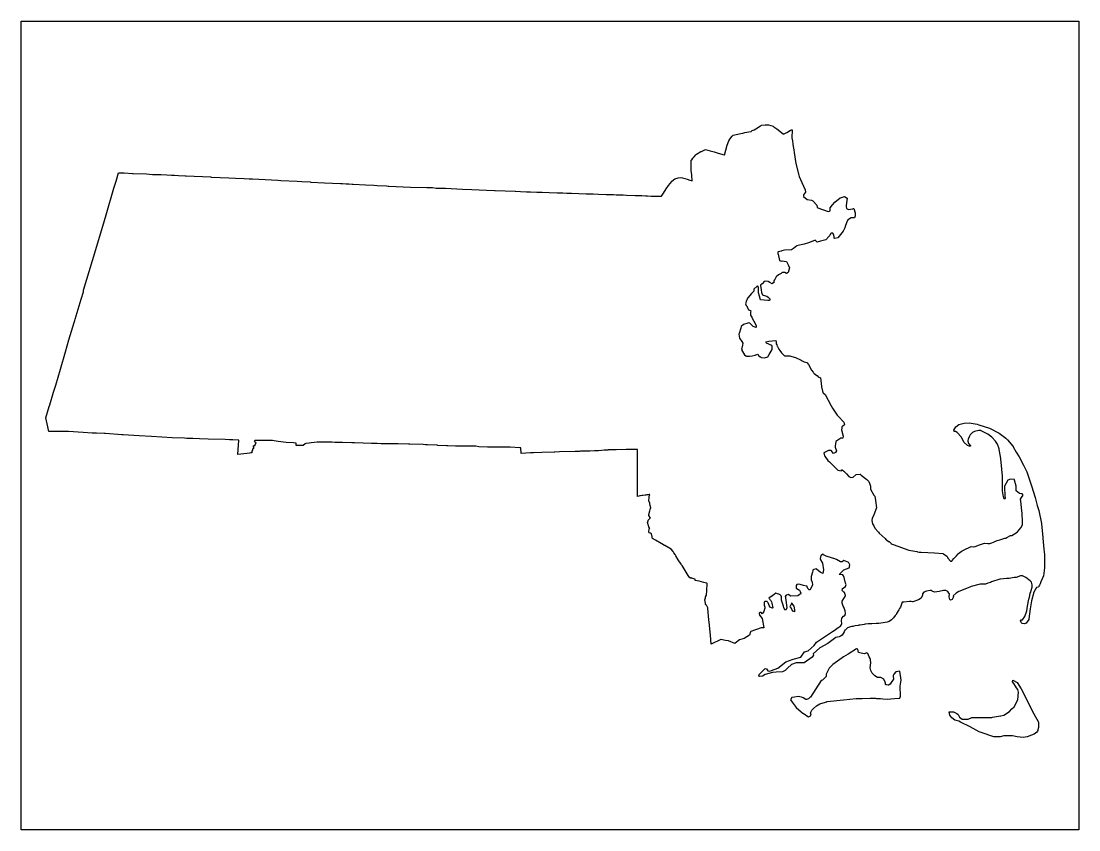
# Model space of a CAD drawing. Extents: x 0.1 to 10.9, y 0.1 to 8.4.
import ezdxf

# ---------------------------------------------------------------- set-up
doc = ezdxf.new("R2010")
doc.units = 0
doc.header["$MEASUREMENT"] = 0
doc.layers.add('STATE', color=7, linetype='CONTINUOUS')

# ---------------------------------------------------------------- blocks, each defined once
blk = doc.blocks.new('BLOCK_2')
at = {"layer": 'STATE'}
blk.add_lwpolyline([(0.093, 0.099), (0.093, 8.373), (10.92, 8.373), (10.92, 0.099), (0.093, 0.099)], dxfattribs=at)
at = {"layer": 'STATE', "color": 2}
for points in [[(1.09, 6.823), (1.147, 6.82), (1.233, 6.816), (1.24, 6.816), (1.377, 6.81), (1.437, 6.806), (1.487, 6.803), (1.527, 6.803), (1.583, 6.8), (1.633, 6.796), (1.637, 6.796), (1.663, 6.796), (1.703, 6.793), (1.773, 6.79), (1.783, 6.79), (2.033, 6.78), (2.043, 6.776), (2.22, 6.77), (2.287, 6.766), (2.377, 6.763), (2.427, 6.76), (2.453, 6.76), (2.46, 6.76), (2.72, 6.746), (2.753, 6.743), (2.917, 6.736), (2.967, 6.733), (3.05, 6.73), (3.06, 6.726), (3.2, 6.72), (3.363, 6.713), (3.383, 6.713), (3.42, 6.71), (3.447, 6.71), (3.483, 6.706), (3.493, 6.706), (3.617, 6.7), (3.703, 6.696), (3.737, 6.693), (3.833, 6.69), (3.85, 6.686), (3.853, 6.686), (3.857, 6.686), (4.08, 6.676), (4.247, 6.67), (4.303, 6.67), (4.343, 6.666), (4.403, 6.663), (4.433, 6.663), (4.437, 6.663), (4.61, 6.653), (4.707, 6.65), (4.78, 6.646), (4.857, 6.643), (4.94, 6.64), (4.947, 6.64), (5.15, 6.633), (5.153, 6.633), (5.203, 6.63), (5.267, 6.626), (5.297, 6.626), (5.307, 6.626), (5.373, 6.623), (5.427, 6.623), (5.497, 6.62), (5.58, 6.616), (5.587, 6.616), (5.637, 6.616), (5.68, 6.613), (5.693, 6.613), (5.697, 6.613), (5.727, 6.613), (5.877, 6.606), (5.917, 6.606), (5.933, 6.606), (5.94, 6.606), (5.943, 6.606), (5.947, 6.606), (6.003, 6.603), (6.083, 6.6), (6.09, 6.6), (6.1, 6.6), (6.103, 6.6), (6.107, 6.6), (6.157, 6.6), (6.183, 6.596), (6.207, 6.596), (6.257, 6.596), (6.29, 6.593), (6.38, 6.59), (6.383, 6.59), (6.433, 6.59), (6.44, 6.59), (6.447, 6.59), (6.483, 6.586), (6.503, 6.586), (6.543, 6.583), (6.583, 6.583), (6.593, 6.583), (6.647, 6.583), (6.66, 6.603), (6.687, 6.64), (6.697, 6.656), (6.72, 6.693), (6.753, 6.733), (6.753, 6.736), (6.783, 6.76), (6.817, 6.77), (6.843, 6.773), (6.863, 6.77), (6.887, 6.763), (6.91, 6.756), (6.92, 6.753), (6.927, 6.75), (6.963, 6.74), (6.96, 6.793), (6.957, 6.8), (6.953, 6.846), (6.95, 6.943), (6.953, 6.95), (6.96, 6.956), (6.97, 6.97), (6.983, 6.986), (7, 7.006), (7.003, 7.01), (7.007, 7.013), (7.05, 7.04), (7.057, 7.04), (7.1, 7.06), (7.147, 7.046), (7.187, 7.036), (7.217, 7.026), (7.253, 7.016), (7.29, 7.006), (7.293, 7.003), (7.32, 7.106), (7.337, 7.15), (7.347, 7.166), (7.373, 7.196), (7.383, 7.206), (7.46, 7.223), (7.48, 7.226), (7.5, 7.233), (7.543, 7.24), (7.567, 7.246), (7.577, 7.253), (7.597, 7.263), (7.613, 7.273), (7.663, 7.303), (7.667, 7.306), (7.673, 7.31), (7.71, 7.313), (7.743, 7.313), (7.79, 7.3), (7.797, 7.293), (7.827, 7.27), (7.893, 7.22), (7.897, 7.216), (7.93, 7.233), (7.947, 7.246), (7.963, 7.256), (7.967, 7.256), (7.973, 7.26), (7.987, 7.26), (7.983, 7.18), (7.99, 7.15), (7.993, 7.116), (7.997, 7.09), (8.003, 7.056), (8.007, 7.03), (8.023, 6.916), (8.053, 6.796), (8.057, 6.783), (8.083, 6.723), (8.117, 6.646), (8.123, 6.623), (8.1, 6.596), (8.1, 6.583), (8.1, 6.58), (8.14, 6.55), (8.183, 6.543), (8.197, 6.536), (8.237, 6.49), (8.24, 6.466), (8.247, 6.463), (8.353, 6.426), (8.367, 6.43), (8.373, 6.433), (8.373, 6.463), (8.4, 6.493), (8.423, 6.52), (8.477, 6.566), (8.49, 6.57), (8.52, 6.58), (8.547, 6.563), (8.54, 6.516), (8.537, 6.483), (8.537, 6.48), (8.537, 6.476), (8.54, 6.456), (8.543, 6.456), (8.547, 6.453), (8.563, 6.446), (8.583, 6.45), (8.607, 6.453), (8.613, 6.456), (8.617, 6.456), (8.63, 6.413), (8.63, 6.38), (8.623, 6.36), (8.613, 6.36), (8.59, 6.36), (8.553, 6.336), (8.553, 6.333), (8.553, 6.33), (8.55, 6.326), (8.533, 6.283), (8.523, 6.26), (8.507, 6.226), (8.453, 6.156), (8.423, 6.15), (8.417, 6.153), (8.417, 6.166), (8.413, 6.183), (8.41, 6.193), (8.403, 6.203), (8.397, 6.203), (8.393, 6.203), (8.383, 6.203), (8.377, 6.196), (8.37, 6.18), (8.36, 6.17), (8.33, 6.136), (8.277, 6.123), (8.243, 6.113), (8.22, 6.133), (8.163, 6.11), (8.153, 6.106), (8.11, 6.093), (8.06, 6.08), (8.033, 6.073), (8, 6.046), (7.977, 6.033), (7.907, 6.03), (7.88, 6.023), (7.873, 6.02), (7.847, 6.013), (7.843, 6.013), (7.84, 6.01), (7.84, 6), (7.84, 5.993), (7.843, 5.99), (7.857, 5.926), (7.857, 5.923), (7.877, 5.916), (7.883, 5.92), (7.903, 5.916), (7.927, 5.913), (7.933, 5.9), (7.943, 5.88), (7.957, 5.85), (7.943, 5.8), (7.927, 5.79), (7.91, 5.803), (7.883, 5.8), (7.873, 5.793), (7.847, 5.776), (7.82, 5.756), (7.803, 5.723), (7.8, 5.723), (7.797, 5.713), (7.797, 5.71), (7.8, 5.703), (7.78, 5.686), (7.757, 5.7), (7.74, 5.71), (7.737, 5.71), (7.713, 5.713), (7.7, 5.71), (7.683, 5.69), (7.677, 5.686), (7.663, 5.673), (7.663, 5.67), (7.667, 5.623), (7.67, 5.596), (7.683, 5.573), (7.69, 5.57), (7.727, 5.56), (7.74, 5.55), (7.76, 5.53), (7.75, 5.516), (7.737, 5.516), (7.7, 5.52), (7.66, 5.523), (7.65, 5.56), (7.64, 5.593), (7.64, 5.653), (7.63, 5.666), (7.627, 5.663), (7.593, 5.63), (7.593, 5.62), (7.593, 5.61), (7.57, 5.586), (7.53, 5.543), (7.527, 5.54), (7.52, 5.52), (7.517, 5.516), (7.507, 5.48), (7.513, 5.463), (7.517, 5.46), (7.523, 5.46), (7.527, 5.44), (7.53, 5.436), (7.537, 5.42), (7.55, 5.416), (7.56, 5.413), (7.567, 5.406), (7.563, 5.403), (7.56, 5.396), (7.56, 5.383), (7.56, 5.38), (7.56, 5.366), (7.567, 5.356), (7.573, 5.343), (7.577, 5.333), (7.593, 5.303), (7.617, 5.259), (7.617, 5.239), (7.587, 5.249), (7.56, 5.276), (7.553, 5.283), (7.54, 5.286), (7.533, 5.283), (7.487, 5.269), (7.463, 5.249), (7.46, 5.233), (7.443, 5.179), (7.44, 5.169), (7.447, 5.129), (7.47, 5.096), (7.48, 5.079), (7.477, 5.059), (7.47, 5.029), (7.467, 5.023), (7.47, 5.013), (7.47, 5.009), (7.47, 5.003), (7.477, 4.993), (7.487, 4.976), (7.497, 4.959), (7.51, 4.949), (7.513, 4.949), (7.517, 4.946), (7.55, 4.946), (7.577, 4.949), (7.607, 4.956), (7.63, 4.966), (7.64, 4.953), (7.657, 4.939), (7.66, 4.939), (7.667, 4.933), (7.703, 4.929), (7.737, 4.939), (7.75, 4.963), (7.78, 5.013), (7.78, 5.023), (7.78, 5.026), (7.78, 5.043), (7.78, 5.046), (7.777, 5.056), (7.723, 5.079), (7.717, 5.093), (7.747, 5.099), (7.817, 5.106), (7.82, 5.089), (7.82, 5.073), (7.827, 5.063), (7.833, 5.049), (7.837, 5.043), (7.847, 5.023), (7.85, 5.016), (7.86, 5.003), (7.877, 4.979), (7.89, 4.966), (7.907, 4.949), (7.963, 4.949), (7.983, 4.943), (8.02, 4.933), (8.077, 4.903), (8.087, 4.896), (8.107, 4.889), (8.137, 4.879), (8.153, 4.859), (8.183, 4.803), (8.2, 4.783), (8.203, 4.776), (8.21, 4.769), (8.237, 4.749), (8.24, 4.746), (8.253, 4.733), (8.277, 4.723), (8.28, 4.696), (8.287, 4.636), (8.287, 4.633), (8.3, 4.573), (8.303, 4.569), (8.323, 4.553), (8.383, 4.436), (8.4, 4.413), (8.447, 4.343), (8.457, 4.333), (8.513, 4.269), (8.52, 4.243), (8.503, 4.229), (8.493, 4.223), (8.493, 4.209), (8.49, 4.193), (8.507, 4.126), (8.503, 4.106), (8.487, 4.106), (8.483, 4.106), (8.433, 4.073), (8.427, 4.026), (8.427, 4.023), (8.427, 4.019), (8.427, 4.013), (8.44, 3.976), (8.43, 3.959), (8.407, 3.949), (8.383, 3.979), (8.357, 3.979), (8.31, 3.956), (8.313, 3.939), (8.317, 3.926), (8.32, 3.923), (8.35, 3.879), (8.367, 3.863), (8.423, 3.809), (8.447, 3.786), (8.453, 3.779), (8.47, 3.776), (8.487, 3.773), (8.493, 3.783), (8.497, 3.783), (8.513, 3.769), (8.537, 3.746), (8.543, 3.743), (8.567, 3.713), (8.587, 3.703), (8.61, 3.706), (8.64, 3.733), (8.68, 3.739), (8.693, 3.729), (8.75, 3.683), (8.763, 3.669), (8.77, 3.663), (8.78, 3.636), (8.787, 3.616), (8.787, 3.596), (8.787, 3.589), (8.79, 3.579), (8.823, 3.523), (8.83, 3.513), (8.837, 3.469), (8.85, 3.393), (8.823, 3.323), (8.823, 3.319), (8.803, 3.289), (8.8, 3.263), (8.807, 3.229), (8.82, 3.209), (8.833, 3.186), (8.87, 3.143), (8.877, 3.136), (8.937, 3.079), (8.943, 3.069), (8.95, 3.066), (8.973, 3.049), (8.977, 3.049), (8.997, 3.032), (9, 3.029), (9.01, 3.022), (9.077, 2.999), (9.133, 2.976), (9.18, 2.959), (9.263, 2.946), (9.27, 2.942), (9.287, 2.939), (9.307, 2.939), (9.443, 2.932), (9.527, 2.926), (9.533, 2.922), (9.57, 2.899), (9.573, 2.896), (9.577, 2.889), (9.58, 2.879), (9.607, 2.849), (9.613, 2.849), (9.62, 2.849), (9.623, 2.856), (9.64, 2.876), (9.653, 2.889), (9.667, 2.902), (9.683, 2.922), (9.687, 2.926), (9.717, 2.946), (9.727, 2.952), (9.74, 2.962), (9.817, 2.999), (9.837, 2.996), (9.84, 2.996), (9.857, 2.999), (9.903, 3.016), (9.953, 3.032), (9.99, 3.029), (10.007, 3.029), (10.01, 3.029), (10.03, 3.036), (10.047, 3.042), (10.067, 3.052), (10.077, 3.056), (10.083, 3.059), (10.11, 3.066), (10.123, 3.069), (10.163, 3.082), (10.167, 3.082), (10.17, 3.082), (10.173, 3.082), (10.183, 3.089), (10.22, 3.109), (10.233, 3.112), (10.263, 3.129), (10.287, 3.143), (10.29, 3.146), (10.293, 3.149), (10.327, 3.189), (10.33, 3.193), (10.343, 3.223), (10.343, 3.249), (10.34, 3.339), (10.333, 3.389), (10.33, 3.436), (10.323, 3.483), (10.333, 3.499), (10.35, 3.523), (10.34, 3.536), (10.313, 3.539), (10.28, 3.566), (10.277, 3.586), (10.277, 3.616), (10.26, 3.676), (10.26, 3.683), (10.22, 3.686), (10.193, 3.676), (10.16, 3.616), (10.16, 3.569), (10.163, 3.553), (10.163, 3.523), (10.163, 3.519), (10.167, 3.489), (10.163, 3.483), (10.157, 3.486), (10.147, 3.506), (10.14, 3.569), (10.137, 3.716), (10.13, 3.789), (10.123, 3.896), (10.117, 3.919), (10.103, 3.989), (10.103, 3.996), (10.087, 4.046), (10.067, 4.076), (10.03, 4.116), (9.987, 4.146), (9.92, 4.183), (9.917, 4.186), (9.897, 4.186), (9.853, 4.176), (9.833, 4.166), (9.83, 4.163), (9.81, 4.143), (9.807, 4.139), (9.797, 4.119), (9.787, 4.096), (9.783, 4.083), (9.783, 4.076), (9.79, 4.053), (9.81, 4.029), (9.81, 4.023), (9.797, 4.023), (9.78, 4.033), (9.747, 4.063), (9.717, 4.119), (9.673, 4.166), (9.657, 4.176), (9.643, 4.176), (9.64, 4.189), (9.66, 4.223), (9.693, 4.246), (9.747, 4.259), (9.797, 4.263), (9.88, 4.249), (9.897, 4.243), (10.007, 4.209), (10.103, 4.159), (10.173, 4.106), (10.19, 4.089), (10.243, 4.026), (10.247, 4.023), (10.247, 4.019), (10.28, 3.963), (10.31, 3.916), (10.353, 3.829), (10.387, 3.763), (10.393, 3.743), (10.437, 3.619), (10.473, 3.499), (10.493, 3.419), (10.51, 3.366), (10.537, 3.233), (10.537, 3.229), (10.553, 3.089), (10.553, 3.082), (10.563, 2.969), (10.567, 2.916), (10.567, 2.899), (10.57, 2.779), (10.56, 2.726), (10.557, 2.699), (10.53, 2.636), (10.523, 2.616), (10.517, 2.602), (10.51, 2.592), (10.507, 2.586), (10.503, 2.582), (10.49, 2.579), (10.487, 2.579), (10.473, 2.556), (10.46, 2.532), (10.437, 2.442), (10.42, 2.359), (10.407, 2.259), (10.407, 2.256), (10.407, 2.252), (10.38, 2.212), (10.36, 2.206), (10.34, 2.209), (10.33, 2.219), (10.323, 2.236), (10.33, 2.246), (10.337, 2.246), (10.343, 2.246), (10.367, 2.282), (10.387, 2.339), (10.393, 2.386), (10.407, 2.459), (10.417, 2.492), (10.417, 2.496), (10.423, 2.519), (10.427, 2.529), (10.433, 2.549), (10.443, 2.582), (10.443, 2.586), (10.443, 2.606), (10.437, 2.632), (10.42, 2.646), (10.377, 2.682), (10.363, 2.689), (10.343, 2.699), (10.327, 2.699), (10.323, 2.699), (10.28, 2.682), (10.257, 2.679), (10.207, 2.672), (10.18, 2.669), (10.117, 2.662), (10.11, 2.662), (10.027, 2.636), (10.017, 2.629), (9.99, 2.622), (9.963, 2.612), (9.937, 2.612), (9.913, 2.612), (9.91, 2.612), (9.817, 2.589), (9.81, 2.586), (9.737, 2.556), (9.693, 2.536), (9.663, 2.522), (9.633, 2.492), (9.637, 2.482), (9.623, 2.456), (9.607, 2.449), (9.6, 2.456), (9.593, 2.482), (9.597, 2.512), (9.59, 2.519), (9.58, 2.539), (9.56, 2.549), (9.533, 2.549), (9.49, 2.539), (9.443, 2.529), (9.42, 2.542), (9.413, 2.546), (9.41, 2.546), (9.397, 2.549), (9.36, 2.542), (9.333, 2.529), (9.32, 2.512), (9.32, 2.502), (9.32, 2.499), (9.307, 2.469), (9.28, 2.452), (9.22, 2.432), (9.217, 2.432), (9.203, 2.436), (9.197, 2.436), (9.19, 2.436), (9.187, 2.436), (9.127, 2.429), (9.113, 2.429), (9.093, 2.376), (9.083, 2.362), (9.077, 2.349), (9.053, 2.312), (9.053, 2.306), (9.047, 2.299), (9.043, 2.296), (9.04, 2.292), (9.023, 2.269), (9.02, 2.266), (9.003, 2.249), (8.98, 2.232), (8.977, 2.232), (8.977, 2.229), (8.957, 2.222), (8.937, 2.219), (8.873, 2.209), (8.857, 2.209), (8.847, 2.209), (8.8, 2.206), (8.767, 2.206), (8.763, 2.206), (8.733, 2.202), (8.723, 2.199), (8.703, 2.196), (8.683, 2.192), (8.68, 2.192), (8.667, 2.192), (8.66, 2.189), (8.63, 2.186), (8.617, 2.182), (8.607, 2.179), (8.603, 2.179), (8.597, 2.179), (8.583, 2.176), (8.553, 2.166), (8.53, 2.146), (8.527, 2.142), (8.523, 2.142), (8.52, 2.136), (8.517, 2.126), (8.497, 2.092), (8.48, 2.082), (8.467, 2.072), (8.45, 2.069), (8.433, 2.066), (8.35, 2.006), (8.267, 1.962), (8.2, 1.899), (8.203, 1.886), (8.19, 1.866), (8.107, 1.809), (8.027, 1.806), (7.977, 1.792), (7.937, 1.752), (7.913, 1.729), (7.887, 1.716), (7.82, 1.712), (7.783, 1.709), (7.71, 1.689), (7.683, 1.672), (7.653, 1.666), (7.643, 1.672), (7.647, 1.689), (7.71, 1.749), (7.723, 1.746), (7.737, 1.726), (7.757, 1.722), (7.773, 1.729), (7.84, 1.752), (7.92, 1.819), (7.997, 1.846), (8.073, 1.866), (8.113, 1.919), (8.15, 1.929), (8.21, 1.986), (8.233, 2.019), (8.377, 2.116), (8.4, 2.129), (8.417, 2.139), (8.457, 2.169), (8.463, 2.172), (8.473, 2.179), (8.477, 2.179), (8.48, 2.182), (8.487, 2.192), (8.493, 2.209), (8.49, 2.239), (8.493, 2.266), (8.51, 2.286), (8.527, 2.296), (8.527, 2.302), (8.53, 2.312), (8.53, 2.316), (8.527, 2.336), (8.527, 2.339), (8.513, 2.376), (8.507, 2.389), (8.497, 2.419), (8.497, 2.426), (8.497, 2.439), (8.513, 2.466), (8.527, 2.486), (8.53, 2.492), (8.533, 2.496), (8.52, 2.526), (8.517, 2.529), (8.513, 2.529), (8.497, 2.546), (8.5, 2.566), (8.5, 2.569), (8.517, 2.579), (8.53, 2.589), (8.533, 2.589), (8.537, 2.609), (8.533, 2.622), (8.517, 2.679), (8.51, 2.699), (8.503, 2.709), (8.467, 2.712), (8.513, 2.759), (8.57, 2.779), (8.573, 2.789), (8.573, 2.792), (8.577, 2.812), (8.567, 2.832), (8.557, 2.839), (8.52, 2.852), (8.513, 2.856), (8.497, 2.842), (8.48, 2.842), (8.44, 2.866), (8.413, 2.876), (8.407, 2.876), (8.387, 2.882), (8.333, 2.899), (8.307, 2.912), (8.303, 2.919), (8.287, 2.909), (8.28, 2.906), (8.273, 2.876), (8.273, 2.869), (8.297, 2.829), (8.307, 2.759), (8.3, 2.722), (8.273, 2.736), (8.233, 2.766), (8.23, 2.769), (8.207, 2.762), (8.2, 2.759), (8.197, 2.756), (8.197, 2.752), (8.197, 2.749), (8.193, 2.736), (8.18, 2.692), (8.18, 2.689), (8.18, 2.656), (8.19, 2.632), (8.193, 2.606), (8.17, 2.556), (8.16, 2.556), (8.147, 2.569), (8.14, 2.586), (8.14, 2.592), (8.133, 2.592), (8.103, 2.599), (8.067, 2.609), (8.047, 2.612), (8.037, 2.609), (8.033, 2.609), (8.027, 2.599), (8.027, 2.572), (8.06, 2.552), (8.067, 2.536), (8.073, 2.519), (8.07, 2.509), (8.067, 2.509), (8.043, 2.492), (7.97, 2.489), (7.947, 2.506), (7.923, 2.499), (7.917, 2.489), (7.913, 2.489), (7.917, 2.472), (7.92, 2.449), (7.93, 2.372), (7.93, 2.369), (7.92, 2.346), (7.91, 2.349), (7.903, 2.366), (7.9, 2.372), (7.897, 2.389), (7.877, 2.449), (7.877, 2.452), (7.877, 2.456), (7.877, 2.469), (7.877, 2.482), (7.873, 2.492), (7.863, 2.502), (7.85, 2.509), (7.837, 2.512), (7.817, 2.519), (7.8, 2.506), (7.773, 2.486), (7.77, 2.486), (7.747, 2.469), (7.753, 2.462), (7.757, 2.456), (7.767, 2.446), (7.77, 2.439), (7.773, 2.432), (7.777, 2.419), (7.787, 2.369), (7.783, 2.366), (7.757, 2.376), (7.753, 2.389), (7.74, 2.422), (7.737, 2.426), (7.733, 2.429), (7.73, 2.436), (7.72, 2.436), (7.713, 2.436), (7.71, 2.436), (7.7, 2.429), (7.7, 2.426), (7.7, 2.396), (7.707, 2.376), (7.707, 2.372), (7.707, 2.369), (7.707, 2.366), (7.697, 2.332), (7.677, 2.309), (7.667, 2.322), (7.657, 2.322), (7.653, 2.322), (7.647, 2.316), (7.647, 2.312), (7.65, 2.296), (7.65, 2.292), (7.653, 2.292), (7.68, 2.262), (7.697, 2.166), (7.667, 2.166), (7.563, 2.129), (7.56, 2.126), (7.55, 2.089), (7.493, 2.056), (7.447, 2.042), (7.433, 2.032), (7.4, 2.006), (7.333, 2.032), (7.303, 2.036), (7.257, 2.046), (7.157, 1.999), (7.15, 2.092), (7.137, 2.222), (7.133, 2.249), (7.123, 2.362), (7.123, 2.369), (7.107, 2.399), (7.103, 2.402), (7.1, 2.406), (7.097, 2.409), (7.097, 2.419), (7.093, 2.452), (7.097, 2.472), (7.097, 2.482), (7.11, 2.499), (7.113, 2.549), (7.117, 2.616), (7.117, 2.619), (7.113, 2.622), (7.11, 2.622), (7.08, 2.629), (7.057, 2.636), (7.033, 2.642), (6.993, 2.649), (6.993, 2.652), (6.993, 2.662), (6.98, 2.666), (6.97, 2.669), (6.95, 2.676), (6.95, 2.672), (6.943, 2.676), (6.94, 2.676), (6.937, 2.676), (6.92, 2.702), (6.9, 2.736), (6.86, 2.802), (6.853, 2.812), (6.85, 2.816), (6.82, 2.862), (6.793, 2.902), (6.787, 2.916), (6.773, 2.932), (6.767, 2.946), (6.747, 2.972), (6.683, 3.009), (6.68, 3.009), (6.653, 3.026), (6.643, 3.029), (6.587, 3.062), (6.557, 3.079)], [(6.557, 3.079), (6.553, 3.086), (6.553, 3.102), (6.55, 3.109), (6.55, 3.112), (6.547, 3.126), (6.54, 3.133), (6.533, 3.133), (6.523, 3.139), (6.52, 3.146), (6.52, 3.156), (6.523, 3.169), (6.523, 3.179), (6.527, 3.186), (6.523, 3.189), (6.503, 3.243), (6.51, 3.259), (6.513, 3.266), (6.523, 3.276), (6.53, 3.283), (6.537, 3.289), (6.52, 3.316), (6.517, 3.319), (6.517, 3.323), (6.517, 3.326), (6.53, 3.363), (6.537, 3.389), (6.54, 3.389), (6.54, 3.393), (6.533, 3.416), (6.53, 3.433), (6.527, 3.443), (6.52, 3.466), (6.523, 3.499), (6.523, 3.509), (6.523, 3.513), (6.527, 3.529), (6.523, 3.529), (6.507, 3.526), (6.503, 3.526), (6.497, 3.526), (6.487, 3.523), (6.48, 3.523), (6.457, 3.519), (6.45, 3.519), (6.433, 3.516), (6.427, 3.516), (6.417, 3.513), (6.403, 3.509), (6.403, 3.549), (6.403, 3.589), (6.403, 3.593), (6.403, 3.596), (6.403, 3.599), (6.403, 3.623), (6.403, 3.649), (6.403, 3.719), (6.403, 3.736), (6.403, 3.783), (6.403, 3.789), (6.403, 3.853), (6.403, 3.859), (6.403, 3.903), (6.403, 3.916), (6.403, 3.989), (6.287, 3.989), (6.183, 3.986), (6.113, 3.986), (6.103, 3.986), (6.097, 3.983), (6.09, 3.983), (6.08, 3.983), (6.07, 3.983), (6.067, 3.983), (6.063, 3.983), (6.06, 3.983), (6.033, 3.979), (6.003, 3.976), (5.993, 3.976), (5.987, 3.976), (5.983, 3.976), (5.963, 3.976), (5.913, 3.973), (5.897, 3.973), (5.887, 3.973), (5.847, 3.973), (5.82, 3.973), (5.807, 3.969), (5.797, 3.969), (5.763, 3.969), (5.603, 3.966), (5.557, 3.963), (5.55, 3.963), (5.423, 3.959), (5.337, 3.956), (5.307, 3.956), (5.213, 3.949), (5.207, 4.009), (5.197, 4.009), (5.1, 4.013), (5.093, 4.013), (5.08, 4.013), (5.04, 4.013), (5.033, 4.013), (5.02, 4.013), (5.003, 4.013), (4.99, 4.013), (4.973, 4.013), (4.95, 4.013), (4.92, 4.016), (4.917, 4.016), (4.873, 4.016), (4.867, 4.016), (4.777, 4.019), (4.747, 4.023), (4.677, 4.026), (4.66, 4.026), (4.65, 4.026), (4.61, 4.026), (4.567, 4.026), (4.54, 4.026), (4.46, 4.029), (4.447, 4.029), (4.357, 4.033), (4.35, 4.036), (4.253, 4.039), (4.233, 4.039), (4.21, 4.043), (4.073, 4.046), (4.06, 4.046), (4.057, 4.046), (3.953, 4.049), (3.93, 4.049), (3.87, 4.049), (3.817, 4.049), (3.78, 4.049), (3.737, 4.053), (3.723, 4.053), (3.68, 4.053), (3.593, 4.056), (3.507, 4.059), (3.477, 4.059), (3.383, 4.063), (3.357, 4.063), (3.337, 4.063), (3.333, 4.063), (3.33, 4.063), (3.323, 4.063), (3.303, 4.063), (3.273, 4.066), (3.19, 4.066), (3.18, 4.066), (3.153, 4.066), (3.15, 4.066), (3.143, 4.066), (3.133, 4.066), (3.127, 4.066), (3.123, 4.066), (3.063, 4.059), (3.04, 4.056), (3.007, 4.053), (3, 4.049), (2.98, 4.033), (2.96, 4.033), (2.957, 4.033), (2.91, 4.033), (2.907, 4.056), (2.88, 4.059), (2.807, 4.063), (2.723, 4.073), (2.683, 4.079), (2.667, 4.083), (2.657, 4.083), (2.653, 4.083), (2.65, 4.083), (2.647, 4.083), (2.61, 4.083), (2.603, 4.083), (2.59, 4.083), (2.5, 4.083), (2.487, 4.083), (2.48, 4.073), (2.493, 4.066), (2.497, 4.059), (2.49, 4.043), (2.48, 4.026), (2.48, 4.023), (2.47, 4.029), (2.467, 4.026), (2.467, 4.019), (2.467, 4.016), (2.47, 4.013), (2.473, 4.009), (2.47, 3.999), (2.463, 3.993), (2.463, 3.983), (2.453, 3.973), (2.453, 3.956), (2.443, 3.956), (2.43, 3.953), (2.403, 3.949), (2.373, 3.946), (2.31, 3.939), (2.32, 4.086), (2.26, 4.089), (2.257, 4.089), (2.227, 4.089), (2.18, 4.093), (2.007, 4.096), (1.92, 4.099), (1.85, 4.103), (1.833, 4.103), (1.79, 4.103), (1.767, 4.106), (1.64, 4.109), (1.427, 4.123), (1.3, 4.129), (1.137, 4.139), (1.133, 4.139), (1.127, 4.139), (1.123, 4.139), (0.957, 4.153), (0.953, 4.153), (0.947, 4.153), (0.863, 4.156), (0.857, 4.156), (0.82, 4.159), (0.727, 4.163), (0.577, 4.173), (0.57, 4.173), (0.557, 4.173), (0.547, 4.173), (0.403, 4.173), (0.377, 4.176), (0.36, 4.253), (0.347, 4.316), (0.38, 4.429), (0.387, 4.446), (0.423, 4.576), (0.447, 4.649), (0.497, 4.813), (0.547, 4.989), (0.583, 5.113), (0.637, 5.29), (0.643, 5.31), (0.647, 5.323), (0.677, 5.426), (0.707, 5.53), (0.73, 5.603), (0.733, 5.62), (0.823, 5.926), (0.857, 6.036), (0.947, 6.333), (0.963, 6.393), (1.043, 6.663), (1.063, 6.726), (1.067, 6.736), (1.09, 6.823)], [(10.037, 1.252), (10.117, 1.266), (10.123, 1.266), (10.153, 1.272), (10.21, 1.309), (10.233, 1.336), (10.257, 1.359), (10.297, 1.429), (10.303, 1.506), (10.297, 1.536), (10.283, 1.552), (10.273, 1.569), (10.253, 1.596), (10.24, 1.612), (10.243, 1.629), (10.287, 1.606), (10.33, 1.542), (10.46, 1.286), (10.507, 1.199), (10.507, 1.146), (10.497, 1.109), (10.49, 1.099), (10.463, 1.079), (10.437, 1.069), (10.39, 1.049), (10.35, 1.042), (10.287, 1.052), (10.24, 1.059), (10.167, 1.062), (10.153, 1.062), (10.113, 1.049), (10.057, 1.052), (10.05, 1.052), (9.92, 1.096), (9.9, 1.102), (9.807, 1.152), (9.707, 1.202), (9.69, 1.209), (9.65, 1.222), (9.62, 1.246), (9.6, 1.272), (9.593, 1.306), (9.637, 1.306), (9.67, 1.289), (9.683, 1.279), (9.697, 1.252), (9.713, 1.242), (9.727, 1.232), (9.787, 1.232), (9.823, 1.249), (10.03, 1.249), (10.037, 1.252)]]:
    blk.add_lwpolyline(points, dxfattribs=at)
for points, knots in [([(7.983, 2.419), (7.983, 2.419), (8.007, 2.389), (8.007, 2.389), (8.007, 2.389), (8.013, 2.349), (8.013, 2.349), (8.013, 2.349), (8.013, 2.336), (8.013, 2.336), (8.013, 2.336), (8.01, 2.332), (8.01, 2.332), (8.01, 2.332), (8.01, 2.329), (8.01, 2.329), (8.01, 2.329), (8.01, 2.332), (8.01, 2.332), (8.01, 2.332), (7.99, 2.339), (7.99, 2.339), (7.99, 2.339), (7.987, 2.339), (7.987, 2.339), (7.987, 2.339), (7.987, 2.342), (7.987, 2.342), (7.987, 2.342), (7.967, 2.379), (7.967, 2.379), (7.967, 2.379), (7.963, 2.382), (7.963, 2.382), (7.963, 2.382), (7.98, 2.416), (7.98, 2.416), (7.98, 2.416), (7.98, 2.422), (7.98, 2.422), (7.98, 2.422), (7.983, 2.419), (7.983, 2.419)], [0, 0, 0, 0, 1, 1, 1, 2, 2, 2, 3, 3, 3, 4, 4, 4, 5, 5, 5, 6, 6, 6, 7, 7, 7, 8, 8, 8, 9, 9, 9, 10, 10, 10, 11, 11, 11, 12, 12, 12, 13, 13, 13, 14, 14, 14, 14]), ([(8.497, 1.859), (8.497, 1.859), (8.51, 1.869), (8.51, 1.869), (8.51, 1.869), (8.557, 1.896), (8.557, 1.896), (8.557, 1.896), (8.643, 1.952), (8.643, 1.952), (8.643, 1.952), (8.657, 1.949), (8.657, 1.949), (8.657, 1.949), (8.663, 1.912), (8.663, 1.912), (8.663, 1.912), (8.693, 1.906), (8.693, 1.906), (8.693, 1.906), (8.727, 1.899), (8.727, 1.899), (8.727, 1.899), (8.747, 1.909), (8.747, 1.909), (8.747, 1.909), (8.747, 1.912), (8.747, 1.912), (8.747, 1.912), (8.747, 1.909), (8.747, 1.909), (8.747, 1.909), (8.76, 1.902), (8.76, 1.902), (8.76, 1.902), (8.773, 1.869), (8.773, 1.869), (8.773, 1.869), (8.783, 1.852), (8.783, 1.852), (8.783, 1.852), (8.787, 1.842), (8.787, 1.842), (8.787, 1.842), (8.787, 1.839), (8.787, 1.839), (8.787, 1.839), (8.79, 1.806), (8.79, 1.806), (8.79, 1.806), (8.783, 1.756), (8.783, 1.756), (8.783, 1.756), (8.79, 1.729), (8.79, 1.729), (8.79, 1.729), (8.803, 1.702), (8.803, 1.702), (8.803, 1.702), (8.807, 1.699), (8.807, 1.699), (8.807, 1.699), (8.833, 1.676), (8.833, 1.676), (8.833, 1.676), (8.86, 1.659), (8.86, 1.659), (8.86, 1.659), (8.893, 1.656), (8.893, 1.656), (8.893, 1.656), (8.923, 1.642), (8.923, 1.642), (8.923, 1.642), (8.923, 1.639), (8.923, 1.639), (8.923, 1.639), (8.937, 1.609), (8.937, 1.609), (8.937, 1.609), (8.94, 1.599), (8.94, 1.599), (8.94, 1.599), (8.94, 1.586), (8.94, 1.586), (8.94, 1.586), (8.947, 1.582), (8.947, 1.582), (8.947, 1.582), (8.95, 1.582), (8.95, 1.582), (8.95, 1.582), (8.967, 1.579), (8.967, 1.579), (8.967, 1.579), (8.97, 1.579), (8.97, 1.579), (8.97, 1.579), (8.973, 1.579), (8.973, 1.579), (8.973, 1.579), (8.99, 1.589), (8.99, 1.589), (8.99, 1.589), (9, 1.606), (9, 1.606), (9, 1.606), (9.023, 1.639), (9.023, 1.639), (9.023, 1.639), (9.02, 1.672), (9.02, 1.672), (9.02, 1.672), (9.02, 1.676), (9.02, 1.676), (9.02, 1.676), (9.02, 1.679), (9.02, 1.679), (9.02, 1.679), (9.027, 1.692), (9.027, 1.692), (9.027, 1.692), (9.047, 1.716), (9.047, 1.716), (9.047, 1.716), (9.087, 1.722), (9.087, 1.722), (9.087, 1.722), (9.1, 1.629), (9.1, 1.629), (9.1, 1.629), (9.09, 1.569), (9.09, 1.569), (9.09, 1.569), (9.093, 1.466), (9.093, 1.466), (9.093, 1.466), (9.087, 1.446), (9.087, 1.446), (9.087, 1.446), (9.033, 1.442), (9.033, 1.442), (9.033, 1.442), (8.957, 1.436), (8.957, 1.436), (8.957, 1.436), (8.913, 1.439), (8.913, 1.439), (8.913, 1.439), (8.89, 1.442), (8.89, 1.442), (8.89, 1.442), (8.863, 1.442), (8.863, 1.442), (8.863, 1.442), (8.85, 1.442), (8.85, 1.442), (8.85, 1.442), (8.837, 1.446), (8.837, 1.446), (8.837, 1.446), (8.783, 1.446), (8.783, 1.446), (8.783, 1.446), (8.703, 1.442), (8.703, 1.442), (8.703, 1.442), (8.66, 1.442), (8.66, 1.442), (8.66, 1.442), (8.647, 1.442), (8.647, 1.442), (8.647, 1.442), (8.64, 1.442), (8.64, 1.442), (8.64, 1.442), (8.51, 1.429), (8.51, 1.429), (8.51, 1.429), (8.343, 1.412), (8.343, 1.412), (8.343, 1.412), (8.34, 1.412), (8.34, 1.412), (8.34, 1.412), (8.34, 1.409), (8.34, 1.409), (8.34, 1.409), (8.28, 1.392), (8.28, 1.392), (8.28, 1.392), (8.273, 1.389), (8.273, 1.389), (8.273, 1.389), (8.27, 1.389), (8.27, 1.389), (8.27, 1.389), (8.233, 1.366), (8.233, 1.366), (8.233, 1.366), (8.203, 1.339), (8.203, 1.339), (8.203, 1.339), (8.187, 1.322), (8.187, 1.322), (8.187, 1.322), (8.173, 1.296), (8.173, 1.296), (8.173, 1.296), (8.18, 1.286), (8.18, 1.286), (8.18, 1.286), (8.173, 1.266), (8.173, 1.266), (8.173, 1.266), (8.153, 1.256), (8.153, 1.256), (8.153, 1.256), (8.127, 1.272), (8.127, 1.272), (8.127, 1.272), (8.117, 1.279), (8.117, 1.279), (8.117, 1.279), (8.083, 1.299), (8.083, 1.299), (8.083, 1.299), (8.077, 1.302), (8.077, 1.302), (8.077, 1.302), (8.077, 1.306), (8.077, 1.306), (8.077, 1.306), (8.027, 1.352), (8.027, 1.352), (8.027, 1.352), (7.987, 1.406), (7.987, 1.406), (7.987, 1.406), (7.97, 1.429), (7.97, 1.429), (7.97, 1.429), (7.983, 1.452), (7.983, 1.452), (7.983, 1.452), (8.01, 1.456), (8.01, 1.456), (8.01, 1.456), (8.047, 1.462), (8.047, 1.462), (8.047, 1.462), (8.08, 1.456), (8.08, 1.456), (8.08, 1.456), (8.097, 1.449), (8.097, 1.449), (8.097, 1.449), (8.127, 1.432), (8.127, 1.432), (8.127, 1.432), (8.13, 1.432), (8.13, 1.432), (8.13, 1.432), (8.133, 1.432), (8.133, 1.432), (8.133, 1.432), (8.153, 1.439), (8.153, 1.439), (8.153, 1.439), (8.17, 1.456), (8.17, 1.456), (8.17, 1.456), (8.173, 1.456), (8.173, 1.456), (8.173, 1.456), (8.283, 1.626), (8.283, 1.626), (8.283, 1.626), (8.297, 1.629), (8.297, 1.629), (8.297, 1.629), (8.333, 1.669), (8.333, 1.669), (8.333, 1.669), (8.333, 1.692), (8.333, 1.692), (8.333, 1.692), (8.363, 1.752), (8.363, 1.752), (8.363, 1.752), (8.403, 1.792), (8.403, 1.792), (8.403, 1.792), (8.497, 1.859), (8.497, 1.859)], [0, 0, 0, 0, 1, 1, 1, 2, 2, 2, 3, 3, 3, 4, 4, 4, 5, 5, 5, 6, 6, 6, 7, 7, 7, 8, 8, 8, 9, 9, 9, 10, 10, 10, 11, 11, 11, 12, 12, 12, 13, 13, 13, 14, 14, 14, 15, 15, 15, 16, 16, 16, 17, 17, 17, 18, 18, 18, 19, 19, 19, 20, 20, 20, 21, 21, 21, 22, 22, 22, 23, 23, 23, 24, 24, 24, 25, 25, 25, 26, 26, 26, 27, 27, 27, 28, 28, 28, 29, 29, 29, 30, 30, 30, 31, 31, 31, 32, 32, 32, 33, 33, 33, 34, 34, 34, 35, 35, 35, 36, 36, 36, 37, 37, 37, 38, 38, 38, 39, 39, 39, 40, 40, 40, 41, 41, 41, 42, 42, 42, 43, 43, 43, 44, 44, 44, 45, 45, 45, 46, 46, 46, 47, 47, 47, 48, 48, 48, 49, 49, 49, 50, 50, 50, 51, 51, 51, 52, 52, 52, 53, 53, 53, 54, 54, 54, 55, 55, 55, 56, 56, 56, 57, 57, 57, 58, 58, 58, 59, 59, 59, 60, 60, 60, 61, 61, 61, 62, 62, 62, 63, 63, 63, 64, 64, 64, 65, 65, 65, 66, 66, 66, 67, 67, 67, 68, 68, 68, 69, 69, 69, 70, 70, 70, 71, 71, 71, 72, 72, 72, 73, 73, 73, 74, 74, 74, 75, 75, 75, 76, 76, 76, 77, 77, 77, 78, 78, 78, 79, 79, 79, 80, 80, 80, 81, 81, 81, 82, 82, 82, 83, 83, 83, 84, 84, 84, 85, 85, 85, 86, 86, 86, 87, 87, 87, 88, 88, 88, 89, 89, 89, 90, 90, 90, 91, 91, 91, 92, 92, 92, 93, 93, 93, 94, 94, 94, 95, 95, 95, 96, 96, 96, 97, 97, 97, 98, 98, 98, 98])]:
    blk.add_open_spline(points, degree=3, knots=knots, dxfattribs=at)

msp = doc.modelspace()

# ---------------------------------------------------------------- block references
at = {"layer": 'STATE'}
msp.add_blockref('BLOCK_2', (0, 0), dxfattribs=at)

doc.saveas('drawing.dxf')
